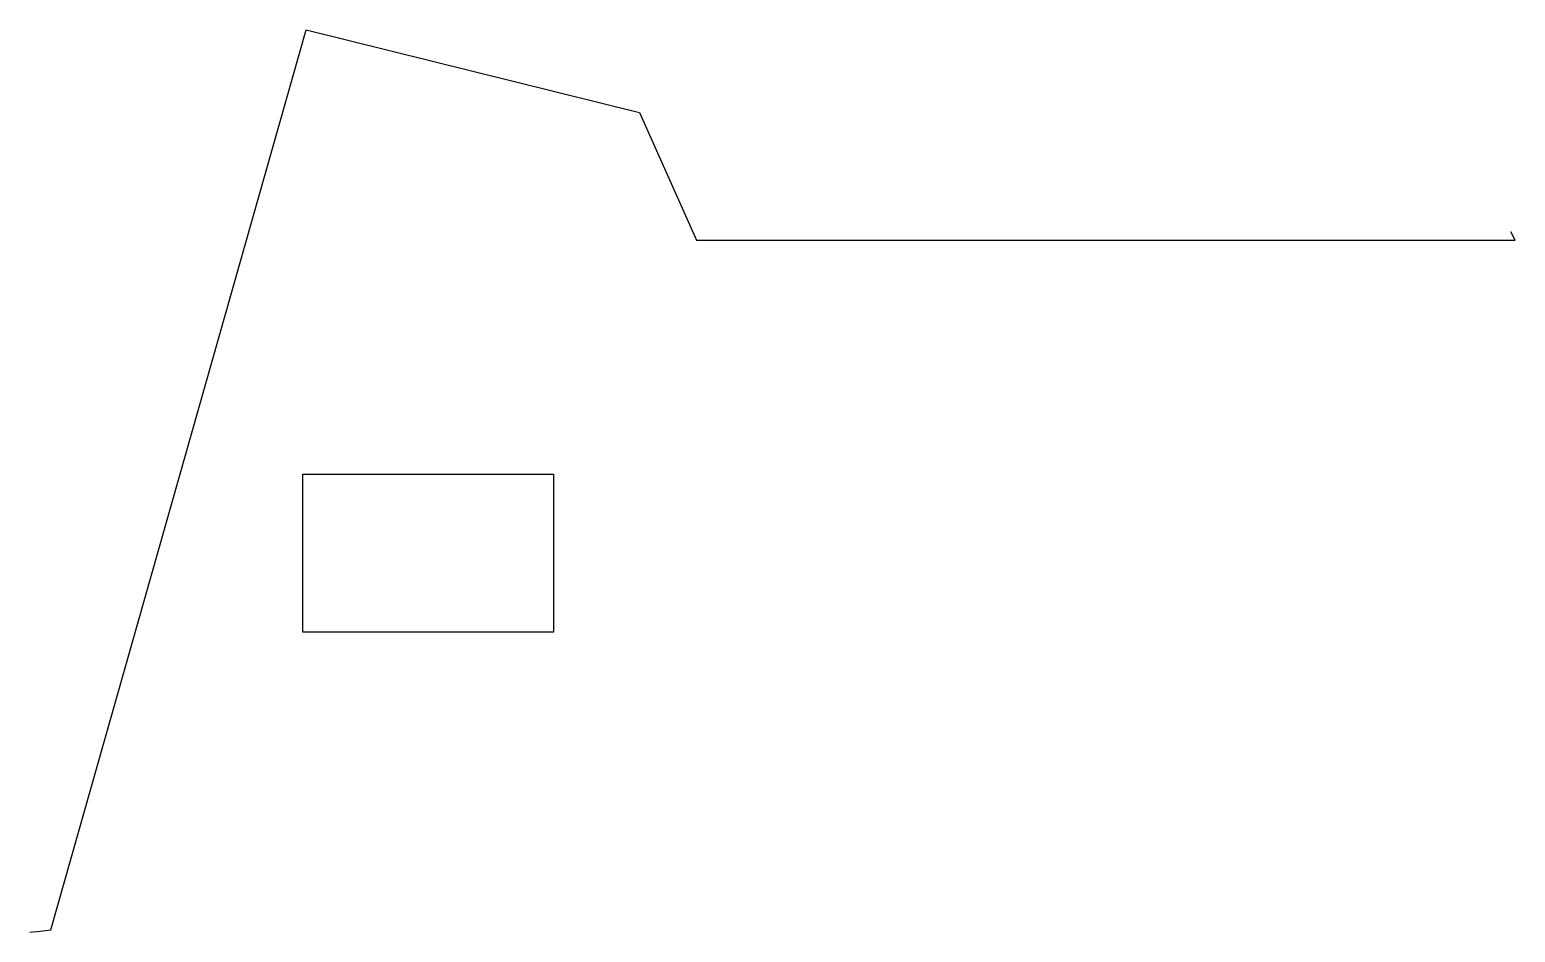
# Model space of a CAD drawing. Header units: millimetres. Extents: x 0 to 6956, y 0 to 4229.
import ezdxf

# ---------------------------------------------------------------- set-up
doc = ezdxf.new("R2010")
doc.units = ezdxf.units.MM

msp = doc.modelspace()

# ---------------------------------------------------------------- linework, layer by layer
for p, q in [((99.4, 11.3), (1294, 4228.9)), ((1294, 4228.9), (2855.1, 3840.9)), ((2855.1, 3840.9), (3122.1, 3242.7)), ((6956.2, 3242.7), (6935.1, 3282.5)), ((3122.1, 3242.7), (4206, 3242.7)), ((4206, 3242.7), (4306, 3242.7)), ((4306, 3242.7), (6956.2, 3242.7)), ((0, 0), (49.7, 5.7)), ((0, 0), (0, 0)), ((49.7, 5.7), (99.4, 11.3)), ((99.4, 11.3), (99.4, 11.3))]:
    msp.add_line(p, q)
msp.add_lwpolyline([(1279.1, 2146.7), (2452.5, 2146.7), (2452.5, 1406), (1279.1, 1406)], close=True)

doc.saveas('drawing.dxf')
